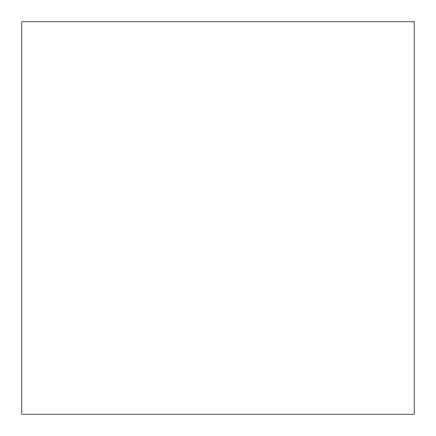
<?xml version="1.0" encoding="UTF-8"?>
<svg xmlns="http://www.w3.org/2000/svg" width="436" height="436" viewBox="0 0 436 436"><rect width="100%" height="100%" fill="white"/><g stroke="black" fill="none" stroke-linecap="round" stroke-linejoin="round"><path stroke-width="0.65" d="M414.2 21.8L21.8 21.8L21.8 414.2L414.2 414.2L414.2 21.8"/></g></svg>
